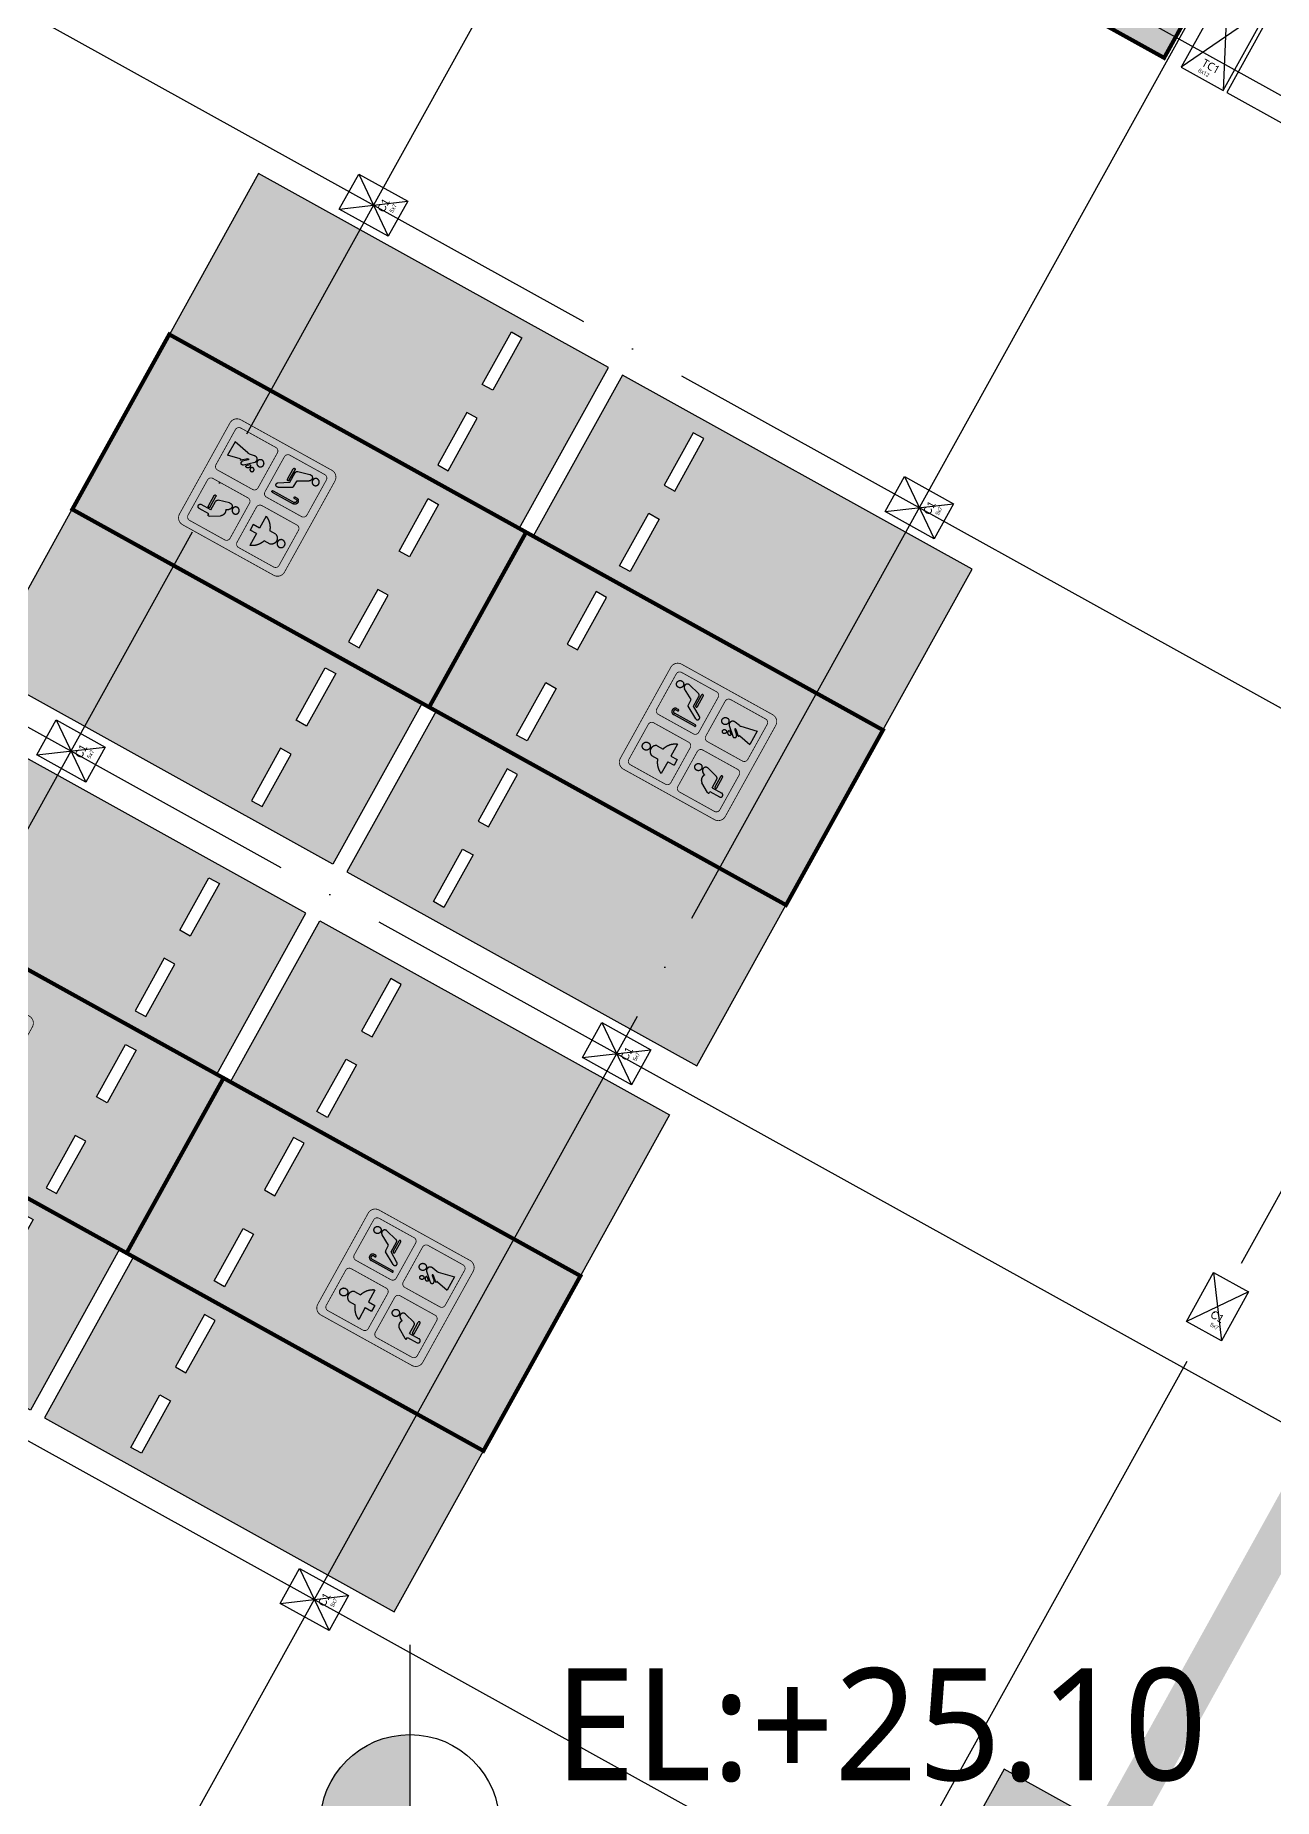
# Model space of a CAD drawing. Header units: millimetres. Extents: x -21000 to 567700, y 435000 to 850800.
# Drawn here: x 236343 to 251824, y 642194 to 664233 of the extents above; entities that cross this region are included whole.
import ezdxf
from ezdxf.xclip import XClip

# ---------------------------------------------------------------- set-up
doc = ezdxf.new("R2010")
doc.units = ezdxf.units.MM
doc.header["$LTSCALE"] = 700
doc.header["$XCLIPFRAME"] = 2
doc.linetypes.add('AB_Pbase$0$주차장기둥$0$CEN', pattern=[62, 60, -1, 0, -1])
doc.linetypes.add('p_구조전체평면도중심선$0$AB_Pbase$0$HIDDEN', pattern=[9.524999999999995, 6.349999999999997, -3.174999999999998])
doc.layers.get('0').update_dxf_attribs({"color": 2})
doc.layers.add('AB_Pbase$0$CON-105-B2F$0$DEFPOINT', color=247, linetype='Continuous', plot=False)
doc.layers.add('AB_Pbase$0$주차장기둥$0$DEFPOINT', color=247, linetype='Continuous', plot=False)
for name, color, linetype in [('AB_Pbase$0$WAL', 3, 'Continuous'), ('AB_Pbase$0$주차-sol', 254, 'Continuous'), ('AB_Pbase$0$주차-여행', 221, 'Continuous'), ('AB_Pbase$0$주차-일반', 9, 'Continuous'), ('AB_Pbase$0$주차-장애인', 8, 'Continuous'), ('AB_Pbase$0$주차장기둥$0$CEN_P', 244, 'AB_Pbase$0$주차장기둥$0$CEN'), ('LEVEL', 3, 'Continuous'), ('p_구조전체평면도중심선$0$# 공구분할', 3, 'Continuous')]:
    doc.layers.add(name, color=color, linetype=linetype)
doc.styles.add('AB_Pbase$0$CON-105-B2F$0$맑은고딕', font='malgun.ttf')
doc.styles.add('AB_Pbase$0$주차장기둥$0$맑은 고딕', font='')
doc.styles.add('돋움', font='malgun.ttf')
doc.styles.get('AB_Pbase$0$주차장기둥$0$맑은 고딕').set_extended_font_data('Dotum')

# ---------------------------------------------------------------- blocks, each defined once
blk = doc.blocks.new('B')
at = {"layer": 'LEVEL'}
for p, q in [((-562.6394878085703, 2837.77472165646), (-562.6394878085703, -362.2252783435397)), ((-2162.63948780857, 1237.77472165646), (9382.480323916301, 1237.77472165646))]:
    blk.add_line(p, q, dxfattribs=at)
blk.add_circle((-562.6394878085703, 1237.77472165646), 800, dxfattribs=at)
for points in [[(-562.6394878085703, 437.7747216564602), (-562.6394878085703, 2037.774721656461), (237.3605121914297, 1237.77472165646), (-1362.63948780857, 1237.77472165646)], [(-1362.63948780857, 1237.77472165646), (-562.6394878085703, 2037.774721656461), (-1350.407295947894, 1378.948578734416), (-701.8081380929798, 2025.245159242768)], [(-1350.407295947894, 1378.948578734416), (-701.8081380929798, 2025.245159242768), (-1314.516433602199, 1514.876034234185), (-835.9716004636139, 1989.339793783147)], [(-1314.516433602199, 1514.876034234185), (-835.9716004636139, 1989.339793783147), (-1251.280151953921, 1646.529041354079), (-965.862340753898, 1927.78773841681)], [(-1251.280151953921, 1646.529041354079), (-965.862340753898, 1927.78773841681), (-1176.934793865308, 1751.680469077546), (-1076.098561188206, 1851.702558931429)], [(-562.6394878085703, 437.7747216564602), (237.3605121914297, 1237.77472165646), (-421.4656307306141, 450.0069135171361), (224.8309497777372, 1098.606071185786)], [(-421.4656307306141, 450.0069135171361), (224.8309497777372, 1098.606071185786), (-285.5381752308458, 485.8977760490961), (188.9255841318518, 964.4426091876812)], [(-285.5381752308458, 485.8977760490961), (188.9255841318518, 964.4426091876812), (-153.8851681109518, 549.1340575111097), (127.373528951779, 834.5518687111326)], [(-153.8851681109518, 549.1340575111097), (127.373528951779, 834.5518687111326), (-48.73374020121992, 623.4794155997223), (51.28834965266287, 724.3156482768244)]]:
    blk.add_solid(points, dxfattribs=at)
blk = doc.blocks.new('AB_Pbase$0$CON-105-B2F')
blk.add_lwpolyline([(-13489.99999680288, 5079.999999985623), (-13489.99999680113, 4479.999999986379), (-12289.9999968023, 4479.999999987019), (-12289.99999680416, 5079.999999985972), (-13489.99999680288, 5079.999999985623)])
at = {"layer": 'AB_Pbase$0$CON-105-B2F$0$DEFPOINT', "color": 190}
for p, q in [((-12289.99999680416, 5079.999999985972), (-13489.99999680113, 4479.999999986379)), ((-12289.9999968023, 4479.999999987019), (-13489.99999680288, 5079.999999985623))]:
    blk.add_line(p, q, dxfattribs=at)
at = {"layer": 'AB_Pbase$0$CON-105-B2F$0$DEFPOINT', "color": 6, "style": 'AB_Pbase$0$CON-105-B2F$0$맑은고딕'}
for s, height, p in [('6x12', 50.00000000000017, (-13437.9340928135, 4876.062839384016)), ('TC1', 100.0000000000003, (-13349.41776232908, 4876.062839384132))]:
    blk.add_text(s, height=height, rotation=269.9999981123598, dxfattribs=at).set_placement(p)
blk = doc.blocks.new('AB_Pbase$0$CON-105-B1F')
at = {"rotation": 359.9999999999997}
blk.add_blockref('AB_Pbase$0$CON-105-B2F', (8.73115e-11, 0), dxfattribs=at)
blk = doc.blocks.new('AB_Pbase$0$지하1층 동골조')
at = {"rotation": 61.00000007641672}
blk.add_blockref('AB_Pbase$0$CON-105-B1F', (114706.1262703892, 33203.97350886103), dxfattribs=at)
blk = doc.blocks.new('AB_Pbase$0$주차장기둥$0$cen 2bl 지하')
at = {"layer": 'AB_Pbase$0$주차장기둥$0$CEN_P', "color": 5}
for p, q in [((-88185.70226706302, 77315.16474189423), (-88185.70226699652, 259542.0280669029)), ((-80385.70226706105, 74719.81558893132), (-80385.7022670294, 259513.0474187817)), ((-72285.70226705231, 74276.35306468303), (-72285.70226702941, 259482.9521303476)), ((-127185.7022670383, 130682.953310399), (119274.2270251849, 130682.9533104221)), ((-127185.7022670461, 123982.9533104717), (-74426.17352476806, 123982.9533104601)), ((-127185.7022670425, 116182.9533104647), (-38180.70226710244, 116182.9533104696)), ((-136840.6299790746, 108382.9533104441), (-46985.70226704836, 108382.9533104319))]:
    blk.add_line(p, q, dxfattribs=at)
blk = doc.blocks.new('AB_Pbase$0$주차장기둥$0$p기둥 5x7')
blk.add_lwpolyline([(-250.0000000000582, 349.9999999998836), (249.9999999999709, 349.9999999998836), (249.9999999999418, -350.0000000001455), (-250.0000000000873, -350.0000000000873)], close=True)
at = {"layer": 'AB_Pbase$0$주차장기둥$0$DEFPOINT'}
for p, q in [((249.9999999999709, 349.9999999998836), (-250.0000000000582, -350.0000000001164)), ((-250.0000000000582, 349.999999999869), (250, -350.0000000001164))]:
    blk.add_line(p, q, dxfattribs=at)
at = {"layer": 'AB_Pbase$0$주차장기둥$0$DEFPOINT', "color": 6, "style": 'AB_Pbase$0$주차장기둥$0$맑은 고딕'}
for s, height, p in [('C1', 99.99999999999999, (-24.44665820989758, -160.2091103229031)), ('5x7', 49.99999999999999, (28.78967538874713, -258.5294959518069))]:
    blk.add_text(s, height=height, rotation=1.8943102776e-06, dxfattribs=at).set_placement(p)
blk = doc.blocks.new('AB_Pbase$0$주차장기둥')
for name, p, rotation in [('AB_Pbase$0$주차장기둥$0$cen 2bl 지하', (36991.78868371947, -11666.72538985428), 1.99999810188403), ('AB_Pbase$0$주차장기둥$0$p기둥 5x7', (-47671.88344364648, 109435.2831088875), 91.99999810188433), ('AB_Pbase$0$주차장기둥$0$p기둥 5x7', (-55467.13190341368, 109163.0672928523), 91.99999810188433), ('AB_Pbase$0$주차장기둥$0$p기둥 5x7', (-39335.13893989859, 102797.1869775399), 1.999998101883463), ('AB_Pbase$0$주차장기둥$0$p기둥 5x7', (-47399.66762760953, 101640.0346491218), 91.99999810188433), ('AB_Pbase$0$주차장기둥$0$p기둥 5x7', (-55194.91608737758, 101367.8188330848), 91.99999810188433), ('AB_Pbase$0$주차장기둥$0$p기둥 5x7', (-47127.45181157569, 93844.78618935472), 91.99999810188433)]:
    blk.add_blockref(name, p, dxfattribs=dict(rotation=rotation))
blk = doc.blocks.new('AB_Pbase$0$AB_Pbase-C1BCB056C')
at = {"layer": 'AB_Pbase$0$주차-여행'}
h = blk.add_hatch(color=170, dxfattribs=at)
h.dxf.hatch_style = 1
edge = h.paths.add_edge_path()
edge.add_line((104.9998297914862, 4.999913722276686), (1404.999829791486, 4.999913722276686))
edge.add_arc((1404.999829791486, 104.9999137222767), 100, 270, 360)
edge.add_line((1504.999829791486, 104.9999137222767), (1504.999829791486, 1404.999913722277))
edge.add_arc((1404.999829791486, 1404.999913722277), 100, 0, 90)
edge.add_line((1404.999829791486, 1504.999913722277), (104.9998297914862, 1504.999913722277))
edge.add_arc((104.9998297914862, 1404.999913722277), 100, 90.00000000000003, 180)
edge.add_line((4.999829791486261, 1404.999913722277), (4.999829791486261, 104.9999137222767))
edge.add_arc((104.9998297914862, 104.9999137222766), 99.99999999999999, 180, 270)
h = blk.add_hatch(color=255, dxfattribs=at)
h.dxf.hatch_style = 1
h.paths.add_polyline_path([(464.9998297914861, 1093.962959066033), (464.9998297914861, 1179.999913677573, 0.7142857144954711), (324.9998297914863, 1179.999913722276), (324.9998297914863, 1093.962959066033, 0.2192235935894597), (184.9998298063874, 964.9999137222767), (354.9998297914862, 964.9999137222767), (354.9998297914862, 874.9999137222769), (434.9998297914861, 874.9999137222769), (434.9998297989368, 964.9999137222767), (604.9998297914861, 964.9999137222767, 0.2192235935991595)])
h.paths.add_polyline_path([(444.9998297914862, 1294.999913722276, 1), (344.9998297914863, 1294.999913722276, 1)])
h.paths.add_polyline_path([(905.0694490894676, 1187.227043330669), (905.0694490894676, 887.2270433306693, 1), (925.0694490894678, 887.2270433306693), (925.0694490894678, 1187.227043330669, -1), (970.0694490894672, 1187.227043330669), (970.0694490894672, 1167.227043330669, 1), (990.0694490894678, 1167.227043330669), (990.0694490894678, 1187.227043315768, 1)])
h.paths.add_polyline_path([(1322.599384352565, 1300.948844328522, 1), (1232.599384352565, 1300.948844328522, 1)])
h.paths.add_polyline_path([(1325.583051808178, 1192.864747062325, 0.8785792652490609), (1251.948925115168, 1222.393662780523), (1177.534137569368, 1089.506382524967), (1093.841614499688, 1085.951423943043, 0.2585986565045364), (1085.568617418408, 1080.895572856068), (994.4447772949933, 920.3046763837336, 0.979198574801533), (1040.829881228506, 892.6797962039708), (1120.306013703346, 1019.964866757393), (1257.76389311254, 1019.964866757393, 0.3421054281494638), (1286.814132198691, 1042.475967720151)])
h.paths.add_polyline_path([(1287.971297286451, 999.9648667573927), (1137.971297286451, 999.9648667573927, 1), (1137.971297286451, 974.9648667573927), (1287.971297286451, 974.9648667573927, 1)], flags=17)
h.paths.add_polyline_path([(436.9555048123002, 598.246732994914, 1), (526.9555048123002, 598.246732994914, 1)])
h.paths.add_polyline_path([(528.1558670848608, 485.9040889143943, 0.8878799825952457), (452.9519263207911, 517.1157555133104), (433.4624234810471, 482.4387960731983, 0.4156105446493064), (332.3843688070774, 465.5578041821716), (258.7660074681044, 342.8345530629158, 0.1928886540374943), (257.5865358635783, 335.4898763746023, 0.4807951515264588), (267.3414172753691, 323.2893562614918), (284.8712226971984, 323.2893562763929), (284.8712226971984, 186.1964333206415, 1), (339.8712226971984, 186.1964333206415), (339.8712226971984, 323.2893562763929), (459.6049608886241, 323.2893562614918, 0.3358464279470858), (488.4797215983271, 345.1500568836928)])
h.paths.add_polyline_path([(516.3095344379544, 296.8027470558882), (366.3095344379544, 296.8027470558882, 1), (366.3095344379544, 271.8027470558882), (516.3095344379544, 271.8027470558882, 1)], flags=17)
h.paths.add_polyline_path([(1053.458181910217, 528.8396279960871, 1), (1002.144951291382, 528.8396279960871, 1)])
h.paths.add_polyline_path([(1070.501569882035, 479.7024450153111, 1.194973176818422), (1032.354010231793, 437.2605490833519)])
h.paths.add_polyline_path([(1195.899806149304, 466.2948160022495, 0.7033702882995693), (1123.245992541313, 515.9454015046358), (1026.935606569052, 408.793189972639, 1), (1064.122153230011, 375.3692352920771), (1111.15793248266, 427.6999130696057, -1), (1122.313896492123, 417.6727266609669), (1062.577867232263, 351.2121098935604, 0.4828771538017641), (1063.883896596729, 343.4903036057948), (1072.644407972693, 338.6641221195459, -0.3321010292297663), (1075.116340912878, 333.2164927870035), (1040.312134779989, 174.0700534582138), (1230.701888181269, 174.0700534582138), (1185.384223856032, 381.2905511409044, -0.0966836924488011), (1184.909373626113, 402.3586240559815)])
h.paths.add_polyline_path([(1193.590907037258, 582.2420370280743, 1), (1103.590907037258, 582.2420370280743, 1)])
at = {"layer": 'AB_Pbase$0$주차-여행', "color": 255}
for p, q in [((324.9998297914863, 1179.999913722276), (324.9998297914863, 1093.962959051132)), ((464.9998297914861, 1179.999913692474), (464.9998297914861, 1093.962959066033)), ((905.0694490894676, 887.2270433306693), (905.069449082017, 1187.227043330669)), ((925.0694490894678, 887.2270433306693), (925.0694490894678, 1187.227043330669)), ((970.0694490894672, 1167.227043330669), (970.0694490894672, 1187.227043330669)), ((990.0694490894678, 1167.227043330669), (990.0694490969179, 1187.227043330669)), ((1177.534137569368, 1089.506382524967), (1251.948925115168, 1222.393662780523)), ((1286.814132198691, 1042.475967720151), (1325.583051808178, 1192.864747062325)), ((354.9998297914862, 964.9999137222767), (184.9998297840357, 964.9999137222767)), ((354.9998297914862, 964.9999137222767), (354.9998297914862, 874.9999137222769)), ((604.9998297914861, 964.9999137222767), (434.9998297914861, 964.9999137222767)), ((434.9998297989368, 964.9999137222767), (434.9998297914861, 874.9999137222769)), ((994.4447772875427, 920.3046763837336), (1085.568617418408, 1080.89557287097)), ((1040.829881228506, 892.6797962039708), (1120.306013703346, 1019.964866757393)), ((1093.841614514589, 1085.951423943043), (1177.534137569368, 1089.506382524967)), ((1120.306013703346, 1019.964866757393), (1257.76389310509, 1019.964866757393)), ((1137.971297286451, 999.9648667573927), (1287.971297286451, 999.9648667573927)), ((1137.971297286451, 974.9648667573927), (1287.971297286451, 974.9648667573927)), ((434.9998297914861, 874.9999137222769), (354.9998297914862, 874.9999137222769)), ((258.7660074681044, 342.8345530629158), (332.3843688070774, 465.5578041821716)), ((433.4624234810471, 482.4387960731983), (452.9519263207911, 517.1157555133104)), ((528.1558670848608, 485.9040889143943), (488.4797215983271, 345.1500568836928)), ((1123.245992541313, 515.9454015046358), (1026.935606561601, 408.793189972639)), ((1070.501569889485, 479.7024450302123), (1032.354010231793, 437.2605490833519)), ((1184.909373626113, 402.3586240708827), (1195.899806119501, 466.2948158085346)), ((257.3414172679186, 333.2893562614918), (257.3414172679186, 337.690396502614)), ((267.3414172679186, 323.2893562614918), (284.8712226971984, 323.2893562763929)), ((284.8712226971984, 323.2893562614918), (284.8712226971984, 186.1964333206415)), ((339.8712226897478, 323.2893562763929), (459.6049608960746, 323.2893562614918)), ((339.8712226971984, 323.2893562614918), (339.8712226971984, 186.1964333206415)), ((366.3095344379544, 296.8027470558882), (516.3095344379544, 296.8027470558882)), ((366.3095344379544, 271.8027470558882), (516.3095344379544, 271.8027470558882)), ((1075.116340912878, 333.2164927870035), (1040.312134779989, 174.0700534582138)), ((1122.313896477222, 417.6727266758678), (1062.577867232263, 351.2121098935604)), ((1072.644407972693, 338.6641221195459), (1063.883896596729, 343.4903036057948)), ((1111.158504597843, 427.7005495131016), (1064.122153230011, 375.3692352920771)), ((1185.384223856032, 381.2905511558056), (1230.701888181269, 174.0700534582138)), ((1230.701888181269, 174.0700534582138), (1040.312134779989, 174.0700534582138))]:
    blk.add_line(p, q, dxfattribs=at)
at = {"layer": 'AB_Pbase$0$주차-여행', "color": 255, "const_width": 10}
for points in [[(104.9998297914862, 4.999913722276686), (1404.999829791486, 4.999913722276686, 0.4142135623730951), (1504.999829791486, 104.9999137222767), (1504.999829791486, 1404.999913722277, 0.4142135623730951), (1404.999829791486, 1504.999913722277), (104.9998297914862, 1504.999913722277, 0.4142135623730951), (4.999829791486261, 1404.999913722277), (4.999829791486261, 104.9999137222767, 0.4142135623730951)], [(144.9998297914862, 804.9999137222766), (644.9998297914861, 804.9999137222766, 0.4142135623730951), (694.999829791486, 854.9999137222767), (694.999829791486, 1354.999913722277, 0.4142135623730951), (644.9998297914861, 1404.999913722277), (144.9998297914862, 1404.999913722277, 0.4142135623730951), (94.99982979148626, 1354.999913722277), (94.99982979148626, 854.9999137222767, 0.4142135623730951)], [(864.999829791486, 804.9999137222766), (1364.999829791486, 804.9999137222766, 0.4142135623730951), (1414.999829791486, 854.9999137222767), (1414.999829791486, 1354.999913722277, 0.4142135623730951), (1364.999829791486, 1404.999913722277), (864.999829791486, 1404.999913722277, 0.4142135623730951), (814.999829791486, 1354.999913722277), (814.999829791486, 854.9999137222767, 0.4142135623730951)], [(144.9998297914862, 104.9999137222767), (644.9998297914861, 104.9999137222767, 0.4142135623730951), (694.999829791486, 154.9999137222767), (694.999829791486, 654.9999137222767, 0.4142135623730951), (644.9998297914861, 704.9999137222767), (144.9998297914862, 704.9999137222767, 0.4142135623730951), (94.99982979148626, 654.9999137222767), (94.99982979148626, 154.9999137222767, 0.4142135623730951)], [(864.999829791486, 104.9999137222767), (1364.999829791486, 104.9999137222767, 0.4142135623730951), (1414.999829791486, 154.9999137222767), (1414.999829791486, 654.9999137222767, 0.4142135623730951), (1364.999829791486, 704.9999137222767), (864.999829791486, 704.9999137222767, 0.4142135623730951), (814.999829791486, 654.9999137222767), (814.999829791486, 154.9999137222767, 0.4142135623730951)]]:
    blk.add_lwpolyline(points, format="xyb", close=True, dxfattribs=at)
at = {"layer": 'AB_Pbase$0$주차-여행', "color": 255}
for centre, radius in [((394.9998297914863, 1294.999913722276), 50), ((1277.599384352565, 1300.948844328522), 45), ((481.9555048123, 598.246732994914), 45), ((1027.801566600799, 528.8396279960871), 25.65661530862564), ((1148.590907037258, 582.2420370280743), 45)]:
    blk.add_circle(centre, radius, dxfattribs=at)
for centre, radius, start, end in [((394.9998297840357, 1155.999913722276), 73.99999999295216, 18.92464439297627, 161.0753556070237), ((947.5694490894673, 1187.227043330669), 42.5, 0, 180), ((947.5694490894673, 1187.227043330669), 22.5, 0, 180), ((980.0694490894676, 1167.227043330669), 10, 180, 0), ((1286.849399685859, 1202.849945768714), 40, 345.5443830016112, 150.7518595882236), ((394.9998297989369, 877.4999137222767), 227.4999999931226, 107.9202128925485, 157.3801346250727), ((394.9998297989369, 877.4999137222767), 227.4999999931226, 22.61986537492725, 72.07978710745148), ((915.0694490894678, 887.2270433306693), 10, 180, 0), ((1017.927699498832, 906.9797987192869), 27, 150.4281913124966, 328.0195599473515), ((1094.265996024012, 1075.960432991385), 10, 92.43225732071868, 150.4281913124966), ((1137.971297286451, 987.4648667573927), 12.5, 90, 270), ((1257.76389310509, 1049.964866757393), 30, 270, 345.5443830016112), ((1287.971297286451, 987.4648667573927), 12.5, 270, 90), ((391.3237498402596, 423.6996319442987), 72.29078239768941, 54.34485969010182, 144.6180025138515), ((488.6936941295862, 497.0277980715035), 41, 344.257766512957, 150.6626929385949), ((1047.627815283835, 461.8969845324754), 28.98694658646556, 37.89801675515835, 238.2024057515574), ((1150.656200863421, 478.0722837746143), 46.75139106864536, 345.4090238405308, 125.894682248055), ((267.3414172679186, 337.690396502614), 10, 149.0415955937507, 180), ((267.3414172679186, 333.2893562614918), 10, 180, 270), ((366.3095344379544, 284.3027470558882), 12.5, 90, 270), ((459.6049608960746, 353.2893562614918), 30, 270, 344.257766512957), ((516.3095344379544, 284.3027470558882), 12.5, 270, 90), ((1045.528879895806, 392.0812126398087), 24.99999999805061, 138.0502109223481, 318.0502109223481), ((1066.296521902084, 347.8697144240141), 5, 138.0502109223481, 241.149552132227), ((1070.231782667339, 334.2847113013267), 5, 347.6640316832849, 61.14955213222703), ((1116.735914483666, 422.6863198578358), 7.500000004234085, 318.0502109223481, 138.0502109223481), ((1239.114364519715, 393.0409547388554), 55, 170.2463571196594, 192.3359683167152), ((312.3712226971984, 186.1964333206415), 27.5, 180, 0)]:
    blk.add_arc(centre, radius, start, end, dxfattribs=at)
blk = doc.blocks.new('AB_Pbase$0$AB_Pbase-여행주차_')
at = {"layer": 'AB_Pbase$0$주차-sol'}
h = blk.add_hatch(color=252, dxfattribs=at)
h.paths.add_polyline_path([(54378012.42552351, -70102333.67799535), (54378012.42551065, -70097233.67799538), (54375512.42551069, -70097233.67800184), (54375512.42552349, -70102333.67800182)])
h.paths.add_polyline_path([(54377037.42550788, -70098358.67799935), (54377037.42550747, -70098508.67799933), (54377787.42550747, -70098508.67800128), (54377787.42550786, -70098358.67800125)], flags=16)
h.paths.add_polyline_path([(54376487.42551349, -70098358.6779993), (54376487.42551385, -70098508.67799929), (54375737.42551386, -70098508.67800127), (54375737.42551347, -70098358.67800124)], flags=16)
at = {"layer": 'AB_Pbase$0$주차-여행', "const_width": 50}
blk.add_lwpolyline([(54378012.42552351, -70102333.67799535), (54378012.42551065, -70097233.67799538), (54375512.42551069, -70097233.67800184), (54375512.42552349, -70102333.67800182)], close=True, dxfattribs=at)
at = {"layer": 'AB_Pbase$0$주차-여행', "color": 5, "ltscale": 600}
for points in [[(54376487.42551349, -70098358.6779993), (54376487.42551385, -70098508.67799929), (54375737.42551386, -70098508.67800127), (54375737.42551347, -70098358.67800124)], [(54377037.42550788, -70098358.67799935), (54377037.42550747, -70098508.67799933), (54377787.42550747, -70098508.67800128), (54377787.42550786, -70098358.67800125)]]:
    blk.add_lwpolyline(points, close=True, dxfattribs=at)
at = {"layer": 'AB_Pbase$0$주차-여행', "xscale": 1.000000000002362, "yscale": 1.000000000002362, "zscale": 1.000000000002362}
blk.add_blockref('AB_Pbase$0$AB_Pbase-C1BCB056C', (54376007.42569371, -70101138.67791232), dxfattribs=at)
blk = doc.blocks.new('AB_Pbase$0$주차일반')
at = {"layer": 'AB_Pbase$0$주차-sol'}
h = blk.add_hatch(color=254, dxfattribs=at)
h.dxf.hatch_style = 1
h.paths.add_polyline_path([(2.23517418e-08, 0), (-2299.99999999255, 5.692243576e-06), (-2300.000012420118, -4999.99999433756), (-1.24126672745e-05, -4999.999999985099)])
h.paths.add_polyline_path([(-200.0000091716647, -3724.99999949336), (-200.000009521842, -3874.99999949336), (-950.0000095218419, -3874.999997645619), (-950.000009164214, -3724.999997645619)], flags=16)
h.paths.add_polyline_path([(-1350.00001565367, -3724.999997645619), (-1350.000015296042, -3874.999997645619), (-2100.000015296042, -3874.99999949336), (-2100.00001565367, -3724.99999949336)], flags=16)
at = {"layer": 'AB_Pbase$0$주차-일반', "color": 6}
for points in [[(2.23517418e-08, 0), (-1.24126672745e-05, -4999.999999985099), (-2300.000012420118, -4999.99999433756), (-2299.99999999255, 5.692243576e-06)], [(-1350.000015296042, -3874.999997645619), (-1350.00001565367, -3724.999997645619), (-2100.00001565367, -3724.99999949336), (-2100.000015296042, -3874.99999949336)], [(-950.0000095218419, -3874.999997645619), (-950.000009164214, -3724.999997645619), (-200.0000091716647, -3724.99999949336), (-200.000009521842, -3874.99999949336)]]:
    blk.add_lwpolyline(points, close=True, dxfattribs=at)
blk = doc.blocks.new('AB_Pbase$0$C2FA95CCC_1')
at = {"layer": 'AB_Pbase$0$주차-장애인', "color": 6}
for p, q in [((2300.001994036138, -0.0002200156450272), (2300.001994043589, 4999.999779999257)), ((917.6490528881548, 4068.627231031656), (217.649052888155, 4068.627231031656)), ((217.649052888155, 4068.627231031656), (217.6490528807044, 3921.568407505751)), ((917.6490528881548, 4068.627231031656), (917.6490528807043, 3921.568407520652)), ((1417.649052888155, 4068.627231031656), (2117.649052888155, 4068.627231031656)), ((1417.649052888155, 4068.627231031656), (1417.649052880704, 3921.568407505751)), ((2117.649052888155, 4068.627231031656), (2117.649052880704, 3921.568407520652)), ((917.6490528807043, 3921.568407520652), (217.6490528807044, 3921.568407505751)), ((1417.649052880704, 3921.568407505751), (2117.649052880704, 3921.568407520652))]:
    blk.add_line(p, q, dxfattribs=at)
at = {"layer": 'AB_Pbase$0$주차-장애인'}
for p, q in [((2800.251333653927, 4999.999779999257), (3300.001994073391, 4500.249119594693)), ((3008.223916351795, 4999.999779984355), (3300.001994051039, 4708.22170229256)), ((2300.001994036138, 4668.35878880322), (3300.001994065941, 3668.358788788321)), ((2300.001994043589, 4460.38620609045), (3300.001994073391, 3460.386206075549)), ((2300.001994036138, 3628.495875284076), (3300.001994065941, 2628.495875269175)), ((2300.001994043589, 3420.523292586208), (3300.001994051039, 2420.523292556405)), ((953.353656835854, 2209.416465446353), (893.1239434629679, 2897.845239400864)), ((1028.491663187742, 2787.818256258965), (997.098458878696, 2785.071706771851)), ((997.098458878696, 2785.071706771851), (1022.00193887949, 2500.423627942801)), ((865.3057169392702, 2381.385588735342), (857.9249514713882, 2465.74812398851)), ((1022.00193887949, 2500.423627942801), (1369.687215656042, 2500.423627942801)), ((1369.687215656042, 2500.423627942801), (1369.687215656042, 2406.673627942801)), ((2300.001994043589, 2588.632961794734), (3300.001994065941, 1588.63296175003)), ((1457.617067635059, 2209.416465446353), (953.353656835854, 2209.416465446353)), ((1030.20400109142, 2406.673627942801), (1039.259704396128, 2303.166465446353)), ((1369.687215656042, 2406.673627942801), (1030.20400109142, 2406.673627942801)), ((1039.259704396128, 2303.166465446353), (1515.076720200479, 2303.166465446353)), ((1722.628558307886, 1689.111067965627), (1457.617067635059, 2209.416465446353)), ((1515.076720200479, 2303.166465446353), (1763.617541484534, 1815.198451384902)), ((2300.001994043589, 2380.660379081965), (3300.001994065941, 1380.660379052162)), ((1620.573731429875, 1767.888292014599), (1575.33930581063, 1856.698462992907)), ((1927.469408750534, 1793.444367960095), (1722.628558307886, 1689.111067965627)), ((1884.920208632946, 1876.982551261782), (1763.617541484534, 1815.198451384902)), ((1884.920208632946, 1876.982551261782), (1927.469408750534, 1793.444367960095)), ((2300.001994036138, 1548.77004827559), (3300.001994065941, 548.7700482457876)), ((2300.001994043589, 1340.797465577721), (3300.001994065941, 340.7974655479193)), ((2300.001994036138, 508.907134771347), (2808.909348808229, -0.000220000743866)), ((2300.001994036138, 300.9345520585775), (2600.936766110361, -0.000220000743866))]:
    blk.add_line(p, q, dxfattribs=at)
at = {"layer": 'AB_Pbase$0$주차-장애인', "color": 6}
blk.add_lwpolyline([(3300.001994051039, -0.000220000743866), (3300.001994051039, -0.000220000743866), (3300.001994043589, 4999.999779999257), (0.0019940286874771, 4999.999779999257), (0.0019940510392189, -0.000220000743866), (3300.001994051039, -0.000220000743866)], dxfattribs=at)
at = {"layer": 'AB_Pbase$0$주차-장애인'}
for centre, radius, start, end in [((1014.068326972425, 2908.426501870156), 121.4063714060285, 275.0000000433545, 185.0000000970936), ((1132.354935184121, 1999.999779999256), 540.5861038223719, 120.5076016959395, 334.5724107628355), ((1132.354935184121, 1999.999779999256), 465.5861038223719, 125.0000000025899, 342.0740890663219)]:
    blk.add_arc(centre, radius, start, end, dxfattribs=at)
blk = doc.blocks.new('AB_Pbase$0$pppaaa_1_1')
at = {"layer": 'AB_Pbase$0$주차-여행'}
for p, rotation in [((-13323334.01077216, 88339818.14400259), 330.9999951359077), ((-87428928.10076147, -12918238.04500407), 60.99999513590793), ((-87432710.04965264, -12925059.83821294), 60.99999513590793)]:
    blk.add_blockref('AB_Pbase$0$AB_Pbase-여행주차_', p, dxfattribs=dict(at, rotation=rotation))
at = {"layer": 'AB_Pbase$0$주차-여행', "xscale": -1, "rotation": 240.9999954309011}
for p in [(35187910.53046334, -80885874.75406496), (35184128.58157219, -80892696.54727381)]:
    blk.add_blockref('AB_Pbase$0$AB_Pbase-여행주차_', p, dxfattribs=at)
at = {"layer": 'AB_Pbase$0$주차-일반', "xscale": -1}
for p, rotation in [((238018.918661132, 660494.9851779962), 61.00385877951225), ((248054.7684005443, 657561.3660367578), 240.9924955171018), ((234237.4034013225, 653672.9515853027), 61.00385877951225), ((245727.1323522216, 653363.4962588107), 240.9924955171018), ((241945.1834610531, 646541.7030499402), 240.9924955171018), ((248454.0334897584, 642562.5694373015), 330.9999951351696)]:
    blk.add_blockref('AB_Pbase$0$주차일반', p, dxfattribs=dict(at, rotation=rotation))
at = {"layer": 'AB_Pbase$0$주차-일반'}
for p, rotation in [((236806.1705142656, 658308.8371836827), 61.00385877951264), ((243156.6226520464, 648728.5766647828), 240.9924955171021), ((233024.6552544558, 651486.8035909896), 61.00385877951264)]:
    blk.add_blockref('AB_Pbase$0$주차일반', p, dxfattribs=dict(at, rotation=rotation))
at = {"layer": 'AB_Pbase$0$주차-장애인', "ltscale": 600, "rotation": 330.9999951354932}
blk.add_blockref('AB_Pbase$0$C2FA95CCC_1', (251236.5401875451, 663518.2710293593), dxfattribs=at)
blk = doc.blocks.new('AB_Pbase')
for name, p, rotation in [('AB_Pbase$0$주차장기둥', (231892.5219283827, 539971.4727125298), 329.0000000345588), ('AB_Pbase$0$지하1층 동골조', (146945.0535187308, 639965.19614713), 359.9999999999994)]:
    blk.add_blockref(name, p, dxfattribs=dict(rotation=rotation))
at = {"layer": 'AB_Pbase$0$WAL'}
ref = blk.add_blockref('AB_Pbase$0$pppaaa_1_1', (-0.0090321358875372, -0.0133324861526489), dxfattribs=dict(at, rotation=359.9999999999999))
XClip(ref).set_block_clipping_path([(-396188.9384898804, 0.0133324570973376), (493845.7278262604, 839949.4046300659)])
blk = doc.blocks.new('p_구조전체평면도중심선')
at = {"layer": 'p_구조전체평면도중심선$0$# 공구분할', "linetype": 'p_구조전체평면도중심선$0$AB_Pbase$0$HIDDEN', "const_width": 500}
blk.add_lwpolyline([(309209.9591716596, 18850.26196381939), (270750.0660808414, -50533.21651252964), (250830.6026098539, -39491.67676351988), (245194.6904437515, -49659.130675775), (228248.9339234423, -40265.94373233523), (203564.1385089344, -84798.49007330555), (168629.8505774419, -119714.2738113829)], dxfattribs=at)

msp = doc.modelspace()

# ---------------------------------------------------------------- block references
ref = msp.add_blockref('AB_Pbase', (1.00299076e-08, -1.3533281e-09))
XClip(ref).set_block_clipping_path([(-1.50175765e-08, 445500.00000001484), (493845.7187941075, 839949.3912975936)])

# ---------------------------------------------------------------- next in the draw order: block references
msp.add_blockref('p_구조전체평면도중심선', (28406.34386125883, 694336.9228477918))
at = {"xscale": 1.399999999999999, "yscale": 1.399999999999999, "zscale": 1.399999999999999}
msp.add_blockref('B', (241813.0219873145, 640143.3249914179), dxfattribs=at)

# ---------------------------------------------------------------- next in the draw order: texts
at = {"layer": 'LEVEL', "style": '돋움'}
msp.add_text('EL:+25.10', height=1400, dxfattribs=at).set_placement((242829.5467436343, 642425.2557760308))

doc.saveas('drawing.dxf')
